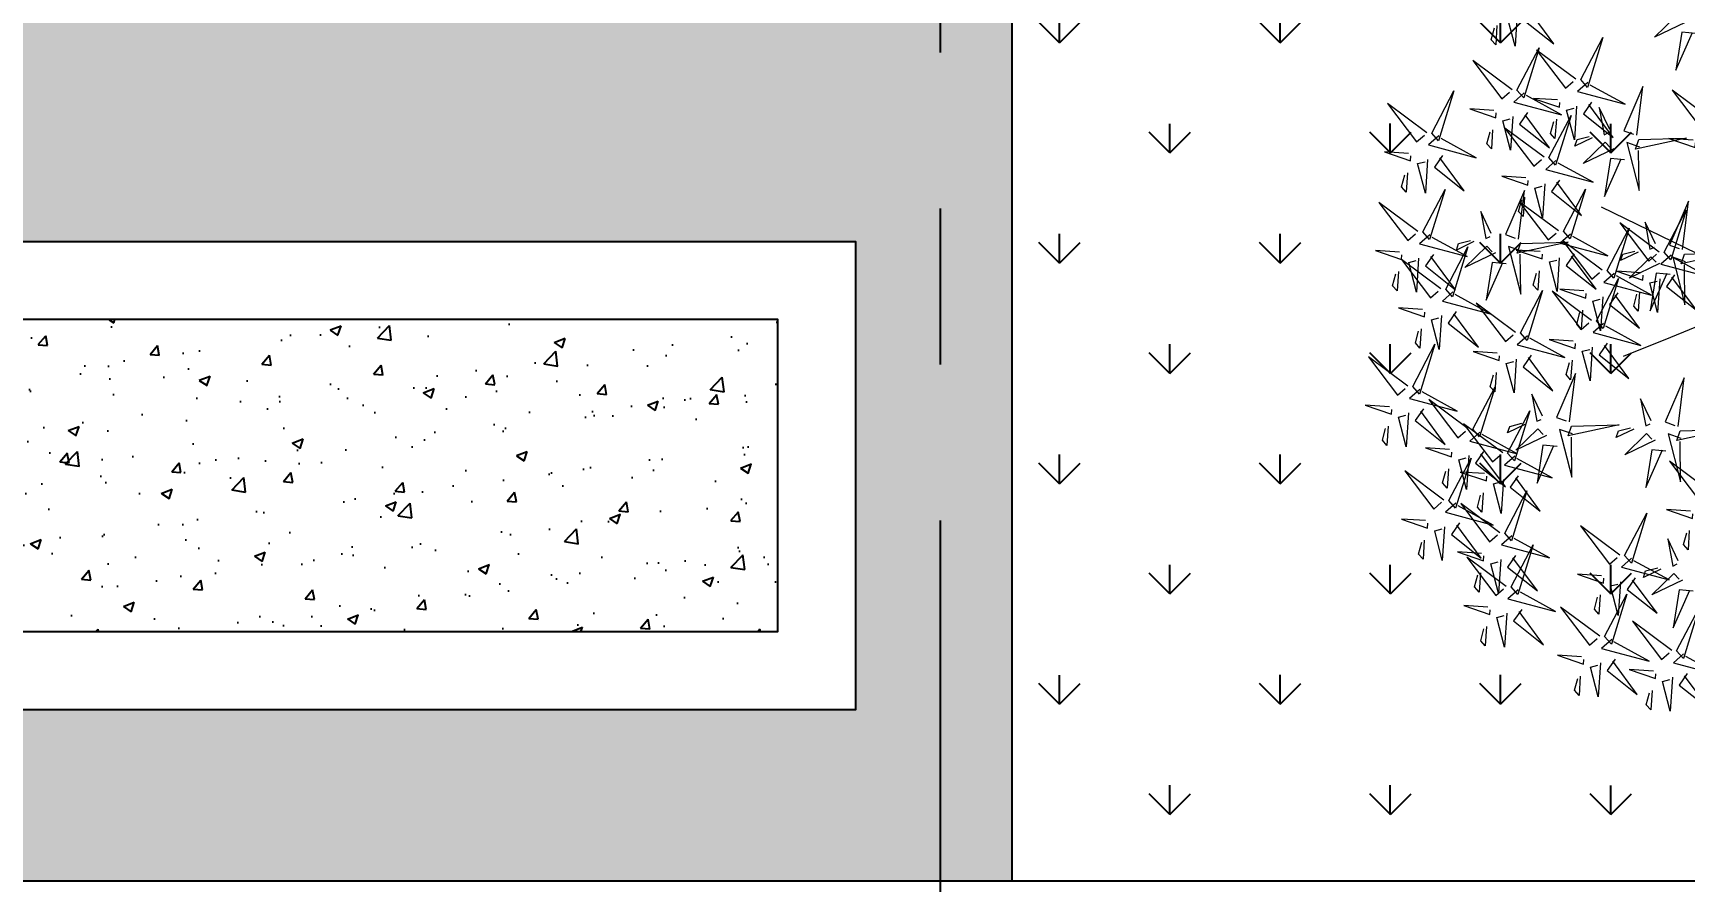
# Model space of a CAD drawing. Header units: inches. Extents: x -9 to 337, y -247 to 209.
# Drawn here: x 33.141 to 34.201, y 44.858 to 45.402 of the extents above; entities that cross this region are included whole.
import ezdxf

# ---------------------------------------------------------------- set-up
doc = ezdxf.new("R2010")
doc.units = ezdxf.units.IN
doc.header["$MEASUREMENT"] = 0
doc.header["$PDMODE"] = 34
doc.linetypes.add('CENTER2', pattern=[1.125, 0.75, -0.125, 0.125, -0.125])
doc.layers.add('Croto', color=16, linetype='Continuous', lineweight=5)
doc.styles.add('MONOTXT4', font='monotxt4.shx')
doc.dimstyles.new('E100', dxfattribs={"dimtxt": 0.15, "dimasz": 0.2, "dimexe": 0.15, "dimexo": 0.02, "dimgap": 0.09, "dimtad": 1, "dimzin": 0, "dimdsep": 46, "dimtxsty": 'MONOTXT4', "dimblk": 'DOTSMALL', "dimcen": 0.01, "dimdle": 0.15, "dimclrd": 1, "dimclre": 1, "dimclrt": 2, "dimadec": 0, "dimazin": 0, "dimtfac": 1, "dimtofl": 0, "dimtmove": 1, "dimatfit": 1, "dimldrblk": 'OPEN90', "dimfxl": 1, "dimtolj": 1, "dimtzin": 0, "dimarcsym": 0})

# ---------------------------------------------------------------- blocks, each defined once
blk = doc.blocks.new('A$C1CBF2075')
at = {"layer": 'Croto', "color": 32}
for p, q in [((0.3343, 0.3387), (0.3848, 0.4588)), ((0.4088, 0.3579), (0.4425, 0.3699)), ((0.3319, 0.3315), (0.4088, 0.3579))]:
    blk.add_line(p, q, dxfattribs=at)
at = {"layer": 'Croto', "color": 40}
for points in [[(0.4425, 0.5788), (0.4497, 0.6125), (0.4521, 0.5788), (0.4449, 0.5788)], [(0.3391, 0.6005), (0.3559, 0.5836), (0.3463, 0.6029), (0.3415, 0.6005)], [(0.3776, 0.562), (0.3848, 0.5957), (0.3872, 0.562), (0.38, 0.562)], [(0.4401, 0.5764), (0.4088, 0.5885), (0.4401, 0.5692), (0.4401, 0.5764)], [(0.4617, 0.5764), (0.4737, 0.5885), (0.4641, 0.5716), (0.4617, 0.574)], [(0.3391, 0.538), (0.3463, 0.5716), (0.3487, 0.538), (0.3415, 0.538)], [(0.4377, 0.5716), (0.4473, 0.5716), (0.4281, 0.5428), (0.4377, 0.5692)], [(0.4449, 0.5596), (0.4545, 0.5572), (0.4497, 0.5308), (0.4473, 0.5596)], [(0.4545, 0.5644), (0.4713, 0.5476), (0.4617, 0.5668), (0.4569, 0.5644)], [(0.4713, 0.5668), (0.481, 0.5572), (0.481, 0.562), (0.4737, 0.5668)], [(0.493, 0.5308), (0.5002, 0.5644), (0.5026, 0.5308), (0.4954, 0.5308)], [(0.3727, 0.5548), (0.3824, 0.5548), (0.3631, 0.526), (0.3727, 0.5524)], [(0.392, 0.5116), (0.3992, 0.5452), (0.4016, 0.5116), (0.3944, 0.5116)], [(0.4906, 0.5284), (0.4593, 0.5404), (0.4906, 0.5212), (0.4906, 0.5284)], [(0.2552, 0.5174), (0.2781, 0.5238), (0.2566, 0.5248), (0.2563, 0.5194)], [(0.3896, 0.5092), (0.3583, 0.5212), (0.3896, 0.502), (0.3896, 0.5092)], [(0.5218, 0.5188), (0.5315, 0.5092), (0.5315, 0.514), (0.5242, 0.5188)], [(0.3575, 0.4996), (0.3706, 0.5032), (0.3664, 0.5056), (0.3587, 0.5017)], [(0.4435, 0.4803), (0.4178, 0.5031), (0.4482, 0.4887), (0.4447, 0.4824)], [(0.4681, 0.4996), (0.4812, 0.5032), (0.4771, 0.5056), (0.4693, 0.5017)], [(0.5699, 0.4539), (0.5772, 0.4876), (0.5796, 0.4539), (0.5723, 0.4539)], [(0.3338, 0.4771), (0.308, 0.4557), (0.3401, 0.4735), (0.3338, 0.4771)], [(0.4474, 0.4726), (0.4521, 0.481), (0.4678, 0.4501), (0.4495, 0.4714)], [(0.4614, 0.473), (0.4682, 0.4802), (0.4889, 0.463), (0.4626, 0.4751)], [(0.5026, 0.4828), (0.5122, 0.4828), (0.493, 0.4539), (0.5026, 0.4804)], [(0.5194, 0.4756), (0.5363, 0.4588), (0.5267, 0.478), (0.5218, 0.4756)], [(0.5363, 0.478), (0.5459, 0.4684), (0.5459, 0.4732), (0.5387, 0.478)], [(0.416, 0.4636), (0.3848, 0.4756), (0.416, 0.4564), (0.416, 0.4636)], [(0.4882, 0.4323), (0.4954, 0.466), (0.4978, 0.4323), (0.4906, 0.4323)], [(0.5098, 0.4708), (0.5194, 0.4684), (0.5146, 0.4419), (0.5122, 0.4708)], [(0.5675, 0.4515), (0.5363, 0.4636), (0.5675, 0.4443), (0.5675, 0.4515)], [(0.4208, 0.4467), (0.4305, 0.4443), (0.4257, 0.4179), (0.4232, 0.4467)], [(0.4858, 0.4299), (0.4545, 0.4419), (0.4858, 0.4227), (0.4858, 0.4299)], [(0.5074, 0.4299), (0.5194, 0.4419), (0.5098, 0.4251), (0.5074, 0.4275)], [(0.5579, 0.4035), (0.5651, 0.4371), (0.5675, 0.4035), (0.5603, 0.4035)], [(0.5723, 0.4347), (0.582, 0.4323), (0.5772, 0.4059), (0.5747, 0.4347)], [(0.3802, 0.4021), (0.4031, 0.4085), (0.3817, 0.4095), (0.3814, 0.4042)], [(0.4617, 0.4011), (0.4737, 0.4131), (0.4641, 0.3963), (0.4617, 0.3987)], [(0.4906, 0.4131), (0.5002, 0.4107), (0.4954, 0.3843), (0.493, 0.4131)], [(0.5772, 0.4011), (0.5892, 0.4131), (0.5796, 0.3963), (0.5772, 0.3987)], [(0.3797, 0.3913), (0.3865, 0.3985), (0.4071, 0.3814), (0.3808, 0.3934)], [(0.404, 0.3963), (0.4136, 0.3867), (0.4136, 0.3915), (0.4064, 0.3963)], [(0.4713, 0.3915), (0.481, 0.3819), (0.481, 0.3867), (0.4737, 0.3915)], [(0.5259, 0.3795), (0.539, 0.3831), (0.5348, 0.3855), (0.527, 0.3816)], [(0.5603, 0.3843), (0.5699, 0.3819), (0.5651, 0.3555), (0.5627, 0.3843)], [(0.5191, 0.3529), (0.526, 0.3601), (0.5466, 0.3429), (0.5203, 0.355)], [(0.606, 0.3579), (0.6156, 0.3555), (0.6108, 0.3291), (0.6084, 0.3579)], [(0.606, 0.2954), (0.6156, 0.2954), (0.5964, 0.2666), (0.606, 0.293)], [(0.508, 0.2365), (0.5034, 0.2529), (0.5133, 0.2362), (0.51, 0.2353)], [(0.5387, 0.2474), (0.5483, 0.245), (0.5435, 0.2186), (0.5411, 0.2474)], [(0.5868, 0.2138), (0.5964, 0.2114), (0.5916, 0.1849), (0.5892, 0.2138)], [(0.5555, 0.1729), (0.5651, 0.1705), (0.5603, 0.1441), (0.5579, 0.1729)]]:
    blk.add_lwpolyline(points, dxfattribs=at)
at = {"layer": 'Croto', "color": 22}
for points in [[(0.3295, 0.5957), (0.3391, 0.5933), (0.3343, 0.5668), (0.3319, 0.5957)], [(0.3559, 0.6029), (0.3655, 0.5933), (0.3655, 0.5981), (0.3583, 0.6029)], [(0.3752, 0.5596), (0.3439, 0.5716), (0.3752, 0.5524), (0.3752, 0.5596)], [(0.3968, 0.5596), (0.4088, 0.5716), (0.3992, 0.5548), (0.3968, 0.5572)], [(0.3367, 0.5356), (0.3054, 0.5476), (0.3367, 0.5284), (0.3367, 0.5356)], [(0.3583, 0.5356), (0.3703, 0.5476), (0.3607, 0.5308), (0.3583, 0.5332)], [(0.3896, 0.5476), (0.4064, 0.5308), (0.3968, 0.55), (0.392, 0.5476)], [(0.4064, 0.55), (0.416, 0.5404), (0.416, 0.5452), (0.4088, 0.55)], [(0.38, 0.5428), (0.3896, 0.5404), (0.3848, 0.514), (0.3824, 0.5428)], [(0.5122, 0.5284), (0.5242, 0.5404), (0.5146, 0.5236), (0.5122, 0.526)], [(0.3343, 0.5308), (0.3439, 0.5308), (0.3246, 0.502), (0.3343, 0.5284)], [(0.3511, 0.5236), (0.3679, 0.5068), (0.3583, 0.526), (0.3535, 0.5236)], [(0.3679, 0.526), (0.3776, 0.5164), (0.3776, 0.5212), (0.3703, 0.526)], [(0.4882, 0.5236), (0.4978, 0.5236), (0.4786, 0.4948), (0.4882, 0.5212)], [(0.5074, 0.49), (0.5146, 0.5236), (0.517, 0.49), (0.5098, 0.49)], [(0.2546, 0.5066), (0.2614, 0.5138), (0.2821, 0.4966), (0.2558, 0.5087)], [(0.3444, 0.4959), (0.3399, 0.5123), (0.3498, 0.4956), (0.3465, 0.4947)], [(0.4112, 0.5092), (0.4232, 0.5212), (0.4136, 0.5044), (0.4112, 0.5068)], [(0.4551, 0.4959), (0.4505, 0.5123), (0.4604, 0.4956), (0.4571, 0.4947)], [(0.4954, 0.5116), (0.505, 0.5092), (0.5002, 0.4828), (0.4978, 0.5116)], [(0.505, 0.5164), (0.5218, 0.4996), (0.5122, 0.5188), (0.5074, 0.5164)], [(0.3329, 0.4803), (0.3071, 0.5031), (0.3376, 0.4887), (0.3341, 0.4824)], [(0.3872, 0.5044), (0.3968, 0.5044), (0.3776, 0.4756), (0.3872, 0.502)], [(0.404, 0.4972), (0.4208, 0.4804), (0.4112, 0.4996), (0.4064, 0.4972)], [(0.4184, 0.466), (0.4257, 0.4996), (0.4281, 0.466), (0.4208, 0.466)], [(0.4208, 0.4996), (0.4305, 0.49), (0.4305, 0.4948), (0.4232, 0.4996)], [(0.505, 0.4876), (0.4737, 0.4996), (0.505, 0.4804), (0.505, 0.4876)], [(0.5267, 0.4876), (0.5387, 0.4996), (0.5291, 0.4828), (0.5267, 0.4852)], [(0.3513, 0.4837), (0.3743, 0.4901), (0.3528, 0.4912), (0.3525, 0.4858)], [(0.3944, 0.4924), (0.404, 0.49), (0.3992, 0.4636), (0.3968, 0.4924)], [(0.462, 0.4837), (0.4849, 0.4901), (0.4634, 0.4912), (0.4631, 0.4858)], [(0.3368, 0.4726), (0.3415, 0.481), (0.3572, 0.4501), (0.3389, 0.4714)], [(0.3508, 0.473), (0.3576, 0.4802), (0.3783, 0.463), (0.352, 0.4751)], [(0.4444, 0.4771), (0.4186, 0.4557), (0.4507, 0.4735), (0.4444, 0.4771)], [(0.4377, 0.4636), (0.4497, 0.4756), (0.4401, 0.4588), (0.4377, 0.4612)], [(0.3054, 0.4515), (0.3174, 0.4636), (0.3078, 0.4467), (0.3054, 0.4491)], [(0.4136, 0.4588), (0.4232, 0.4588), (0.404, 0.4299), (0.4136, 0.4564)], [(0.4136, 0.4251), (0.4208, 0.4588), (0.4232, 0.4251), (0.416, 0.4251)], [(0.4305, 0.4515), (0.4473, 0.4347), (0.4377, 0.4539), (0.4329, 0.4515)], [(0.4473, 0.4539), (0.4569, 0.4443), (0.4569, 0.4491), (0.4497, 0.4539)], [(0.5892, 0.4515), (0.6012, 0.4636), (0.5916, 0.4467), (0.5892, 0.4491)], [(0.3752, 0.4083), (0.3824, 0.4419), (0.3848, 0.4083), (0.3776, 0.4083)], [(0.5651, 0.4467), (0.5747, 0.4467), (0.5555, 0.4179), (0.5651, 0.4443)], [(0.582, 0.4395), (0.5988, 0.4227), (0.5892, 0.4419), (0.5844, 0.4395)], [(0.5988, 0.4419), (0.6084, 0.4323), (0.6084, 0.4371), (0.6012, 0.4419)], [(0.3733, 0.4142), (0.3687, 0.4306), (0.3787, 0.414), (0.3754, 0.4131)], [(0.4112, 0.4227), (0.38, 0.4347), (0.4112, 0.4155), (0.4112, 0.4227)], [(0.4329, 0.4227), (0.4449, 0.4347), (0.4353, 0.4179), (0.4329, 0.4203)], [(0.4425, 0.4035), (0.4497, 0.4371), (0.4521, 0.4035), (0.4449, 0.4035)], [(0.3617, 0.3987), (0.336, 0.4215), (0.3665, 0.407), (0.3629, 0.4008)], [(0.3727, 0.4059), (0.3415, 0.4179), (0.3727, 0.3987), (0.3727, 0.4059)], [(0.3944, 0.4059), (0.4064, 0.4179), (0.3968, 0.4011), (0.3944, 0.4035)], [(0.4088, 0.4179), (0.4184, 0.4179), (0.3992, 0.3891), (0.4088, 0.4155)], [(0.4834, 0.4251), (0.493, 0.4251), (0.4737, 0.3963), (0.4834, 0.4227)], [(0.5002, 0.4179), (0.517, 0.4011), (0.5074, 0.4203), (0.5026, 0.4179)], [(0.517, 0.4203), (0.5267, 0.4107), (0.5267, 0.4155), (0.5194, 0.4203)], [(0.4401, 0.4011), (0.4088, 0.4131), (0.4401, 0.3939), (0.4401, 0.4011)], [(0.4257, 0.4107), (0.4425, 0.3939), (0.4329, 0.4131), (0.4281, 0.4107)], [(0.4425, 0.4131), (0.4521, 0.4035), (0.4521, 0.4083), (0.4449, 0.4131)], [(0.5555, 0.4011), (0.5242, 0.4131), (0.5555, 0.3939), (0.5555, 0.4011)], [(0.5507, 0.3747), (0.5579, 0.4083), (0.5603, 0.3747), (0.5531, 0.3747)], [(0.6036, 0.3771), (0.6108, 0.4107), (0.6132, 0.3771), (0.606, 0.3771)], [(0.3627, 0.3954), (0.3368, 0.3741), (0.3689, 0.3919), (0.3627, 0.3954)], [(0.3703, 0.4011), (0.38, 0.4011), (0.3607, 0.3723), (0.3703, 0.3987)], [(0.3657, 0.3909), (0.3704, 0.3993), (0.386, 0.3684), (0.3677, 0.3898)], [(0.3872, 0.3939), (0.404, 0.3771), (0.3944, 0.3963), (0.3896, 0.3939)], [(0.416, 0.4059), (0.4257, 0.4035), (0.4208, 0.3771), (0.4184, 0.4059)], [(0.4377, 0.3963), (0.4473, 0.3963), (0.4281, 0.3675), (0.4377, 0.3939)], [(0.5531, 0.3963), (0.5627, 0.3963), (0.5435, 0.3675), (0.5531, 0.3939)], [(0.3776, 0.3891), (0.3872, 0.3867), (0.3824, 0.3603), (0.38, 0.3891)], [(0.4449, 0.3843), (0.4545, 0.3819), (0.4497, 0.3555), (0.4473, 0.3843)], [(0.4545, 0.3891), (0.4713, 0.3723), (0.4617, 0.3915), (0.4569, 0.3891)], [(0.5012, 0.3602), (0.4755, 0.383), (0.5059, 0.3686), (0.5024, 0.3623)], [(0.5128, 0.3758), (0.5082, 0.3922), (0.5181, 0.3756), (0.5149, 0.3746)], [(0.5483, 0.3723), (0.517, 0.3843), (0.5483, 0.3651), (0.5483, 0.3723)], [(0.5699, 0.3891), (0.5868, 0.3723), (0.5772, 0.3915), (0.5723, 0.3891)], [(0.6012, 0.3747), (0.5699, 0.3867), (0.6012, 0.3675), (0.6012, 0.3747)], [(0.5699, 0.3723), (0.582, 0.3843), (0.5723, 0.3675), (0.5699, 0.3699)], [(0.5868, 0.3915), (0.5964, 0.3819), (0.5964, 0.3867), (0.5892, 0.3915)], [(0.6228, 0.3747), (0.6349, 0.3867), (0.6253, 0.3699), (0.6228, 0.3723)], [(0.5051, 0.3525), (0.5099, 0.3609), (0.5255, 0.33), (0.5072, 0.3513)], [(0.5197, 0.3636), (0.5426, 0.37), (0.5211, 0.3711), (0.5209, 0.3657)], [(0.5459, 0.3675), (0.5555, 0.3675), (0.5363, 0.3387), (0.5459, 0.3651)], [(0.5627, 0.3603), (0.5796, 0.3435), (0.5699, 0.3627), (0.5651, 0.3603)], [(0.5796, 0.3627), (0.5892, 0.3531), (0.5892, 0.3579), (0.582, 0.3627)], [(0.5988, 0.3699), (0.6084, 0.3699), (0.5892, 0.3411), (0.5988, 0.3675)], [(0.5892, 0.3339), (0.5964, 0.3675), (0.5988, 0.3339), (0.5916, 0.3339)], [(0.6156, 0.3627), (0.6325, 0.3459), (0.6228, 0.3651), (0.618, 0.3627)], [(0.6325, 0.3651), (0.6421, 0.3555), (0.6421, 0.3603), (0.6349, 0.3651)], [(0.5021, 0.357), (0.4763, 0.3356), (0.5084, 0.3534), (0.5021, 0.357)], [(0.5531, 0.3555), (0.5627, 0.3531), (0.5579, 0.3267), (0.5555, 0.3555)], [(0.4575, 0.323), (0.4529, 0.3394), (0.4628, 0.3227), (0.4595, 0.3218)], [(0.5868, 0.3315), (0.5555, 0.3435), (0.5868, 0.3242), (0.5868, 0.3315)], [(0.6084, 0.3315), (0.6204, 0.3435), (0.6108, 0.3267), (0.6084, 0.3291)], [(0.4705, 0.3266), (0.4836, 0.3303), (0.4795, 0.3327), (0.4717, 0.3287)], [(0.5844, 0.3267), (0.594, 0.3267), (0.5747, 0.2978), (0.5844, 0.3242)], [(0.6108, 0.3026), (0.618, 0.3363), (0.6204, 0.3026), (0.6132, 0.3026)], [(0.4644, 0.3108), (0.4873, 0.3172), (0.4658, 0.3183), (0.4656, 0.3129)], [(0.5916, 0.3146), (0.6012, 0.3122), (0.5964, 0.2858), (0.594, 0.3146)], [(0.6012, 0.3194), (0.618, 0.3026), (0.6084, 0.3218), (0.6036, 0.3194)], [(0.618, 0.3218), (0.6277, 0.3122), (0.6277, 0.317), (0.6204, 0.3218)], [(0.4468, 0.3041), (0.421, 0.2828), (0.4531, 0.3006), (0.4468, 0.3041)], [(0.4498, 0.2997), (0.4546, 0.3081), (0.4702, 0.2771), (0.4519, 0.2985)], [(0.4638, 0.3001), (0.4706, 0.3073), (0.4913, 0.2901), (0.465, 0.3022)], [(0.6084, 0.3002), (0.5772, 0.3122), (0.6084, 0.293), (0.6084, 0.3002)], [(0.6301, 0.3002), (0.6421, 0.3122), (0.6325, 0.2954), (0.6301, 0.2978)], [(0.4593, 0.2594), (0.4665, 0.293), (0.4689, 0.2594), (0.4617, 0.2594)], [(0.5363, 0.2666), (0.5435, 0.3002), (0.5459, 0.2666), (0.5387, 0.2666)], [(0.6228, 0.2882), (0.6397, 0.2714), (0.6301, 0.2906), (0.6253, 0.2882)], [(0.6397, 0.2906), (0.6493, 0.281), (0.6493, 0.2858), (0.6421, 0.2906)], [(0.6132, 0.2834), (0.6228, 0.281), (0.618, 0.2546), (0.6156, 0.2834)], [(0.4786, 0.257), (0.4906, 0.269), (0.481, 0.2522), (0.4786, 0.2546)], [(0.5339, 0.2642), (0.5026, 0.2762), (0.5339, 0.257), (0.5339, 0.2642)], [(0.5555, 0.2642), (0.5675, 0.2762), (0.5579, 0.2594), (0.5555, 0.2618)], [(0.5315, 0.2594), (0.5411, 0.2594), (0.5218, 0.2306), (0.5315, 0.257)], [(0.5844, 0.233), (0.5916, 0.2666), (0.594, 0.233), (0.5868, 0.233)], [(0.4882, 0.2474), (0.4978, 0.2378), (0.4978, 0.2426), (0.4906, 0.2474)], [(0.5211, 0.2402), (0.5341, 0.2438), (0.53, 0.2462), (0.5222, 0.2423)], [(0.5483, 0.2522), (0.5651, 0.2354), (0.5555, 0.2546), (0.5507, 0.2522)], [(0.5651, 0.2546), (0.5747, 0.245), (0.5747, 0.2498), (0.5675, 0.2546)], [(0.582, 0.2306), (0.5507, 0.2426), (0.582, 0.2234), (0.582, 0.2306)], [(0.6036, 0.2306), (0.6156, 0.2426), (0.606, 0.2258), (0.6036, 0.2282)], [(0.5143, 0.2136), (0.5211, 0.2208), (0.5418, 0.2036), (0.5155, 0.2157)], [(0.5149, 0.2243), (0.5378, 0.2307), (0.5163, 0.2318), (0.5161, 0.2264)], [(0.5531, 0.1921), (0.5603, 0.2258), (0.5627, 0.1921), (0.5555, 0.1921)], [(0.5796, 0.2258), (0.5892, 0.2258), (0.5699, 0.197), (0.5796, 0.2234)], [(0.5964, 0.2186), (0.6132, 0.2018), (0.6036, 0.221), (0.5988, 0.2186)], [(0.6132, 0.221), (0.6228, 0.2114), (0.6228, 0.2162), (0.6156, 0.221)], [(0.5507, 0.1897), (0.5194, 0.2018), (0.5507, 0.1825), (0.5507, 0.1897)], [(0.5723, 0.1897), (0.5844, 0.2018), (0.5747, 0.1849), (0.5723, 0.1873)], [(0.5483, 0.1849), (0.5579, 0.1849), (0.5387, 0.1561), (0.5483, 0.1825)], [(0.5651, 0.1777), (0.582, 0.1609), (0.5723, 0.1801), (0.5675, 0.1777)], [(0.582, 0.1801), (0.5916, 0.1705), (0.5916, 0.1753), (0.5844, 0.1801)]]:
    blk.add_lwpolyline(points, dxfattribs=at)
at = {"layer": 'Croto', "color": 16}
for points in [[(0.3415, 0.5188), (0.3511, 0.5164), (0.3463, 0.49), (0.3439, 0.5188)], [(0.2862, 0.4539), (0.2934, 0.4876), (0.2958, 0.4539), (0.2886, 0.4539)], [(0.3864, 0.4179), (0.3995, 0.4216), (0.3953, 0.4239), (0.3876, 0.42)], [(0.4459, 0.3074), (0.4202, 0.3302), (0.4506, 0.3158), (0.4471, 0.3095)]]:
    blk.add_lwpolyline(points, dxfattribs=at)
blk = doc.blocks.new('_DotSmall')
at = {"color": 0, "linetype": 'ByBlock', "const_width": 0.5}
blk.add_lwpolyline([(-0.0625, 0, 1), (0.0625, 0, 1)], format="xyb", close=True, dxfattribs=at)
blk = doc.blocks.new('*D55')
at = {"color": 1, "lineweight": -2, "transparency": 16777216}
for p, q in [((32.194, 44.8388), (32.194, 44.1048)), ((36.894, 44.8388), (36.894, 44.1048)), ((32.044, 44.2548), (37.044, 44.2548))]:
    blk.add_line(p, q, dxfattribs=at)
at = {"layer": 'DEFPOINTS', "color": 0, "transparency": 16777216}
for p in [(32.194, 44.8588), (36.894, 44.8588), (36.894, 44.2548)]:
    blk.add_point(p, dxfattribs=at)
at = {"color": 1, "lineweight": -2, "transparency": 16777216, "xscale": 0.2, "yscale": 0.2, "zscale": 0.2, "rotation": 180}
blk.add_blockref('_DotSmall', (32.194, 44.2548), dxfattribs=at)
at = {"color": 1, "lineweight": -2, "transparency": 16777216, "xscale": 0.2, "yscale": 0.2, "zscale": 0.2}
blk.add_blockref('_DotSmall', (36.894, 44.2548), dxfattribs=at)
at = {"color": 2, "transparency": 16777216, "insert": (34.544, 44.4198), "char_height": 0.15, "attachment_point": 5, "style": 'MONOTXT4'}
blk.add_mtext('\\A1;4.70', dxfattribs=at)
blk = doc.blocks.new('_Open90')
at = {"color": 0, "linetype": 'ByBlock', "lineweight": -2}
for p, q in [((-0.5, 0.5), (0, 0)), ((0, 0), (-1, 0)), ((0, 0), (-0.5, -0.5))]:
    blk.add_line(p, q, dxfattribs=at)
blk = doc.blocks.new('*D56')
at = {"color": 1, "lineweight": -2, "transparency": 16777216}
for p, q in [((28.969, 44.8388), (28.969, 43.4311)), ((36.969, 44.8388), (36.969, 43.4311)), ((28.819, 43.5811), (37.119, 43.5811))]:
    blk.add_line(p, q, dxfattribs=at)
at = {"layer": 'DEFPOINTS', "color": 0, "transparency": 16777216}
for p in [(28.969, 44.8588), (36.969, 44.8588), (36.969, 43.5811)]:
    blk.add_point(p, dxfattribs=at)
at = {"color": 1, "lineweight": -2, "transparency": 16777216, "xscale": 0.2, "yscale": 0.2, "zscale": 0.2, "rotation": 180}
blk.add_blockref('_DotSmall', (28.969, 43.5811), dxfattribs=at)
at = {"color": 1, "lineweight": -2, "transparency": 16777216, "xscale": 0.2, "yscale": 0.2, "zscale": 0.2}
blk.add_blockref('_DotSmall', (36.969, 43.5811), dxfattribs=at)
at = {"color": 2, "transparency": 16777216, "insert": (32.969, 43.7461), "char_height": 0.15, "attachment_point": 5, "style": 'MONOTXT4'}
blk.add_mtext('\\A1;8.00', dxfattribs=at)

msp = doc.modelspace()

# ---------------------------------------------------------------- hatches: boundary and pattern name
at = {"transparency": 33554610}
h = msp.add_hatch(dxfattribs=at)
h.set_pattern_fill('GRAVEL', color=8, scale=0.1)
h.set_pattern_definition([(228.012788, (0.072, 0.1), (-0.8, -0.9), [0.0134536, -1.3319088]), (184.969741, (0.063, 0.09), (1.2, 0.1), [0.0230868, -2.28559248]), (132.510447, (0.04, 0.088), (1, -1.1), [0.0162788, -1.61160326]), (267.273689, (0.001, 0.063), (0.1, 2), [0.0210238, -2.0813558]), (292.833654, (0, 0.042), (-0.5, 1.2), [0.0206155, -2.04093731]), (357.273689, (0.008, 0.023), (-2, 0.1), [0.0210238, -2.0813558]), (37.6942405, (0.029, 0.022), (-1.3, -1), [0.0278029, -2.75248485]), (72.255328, (0.051, 0.039), (0.7, 2.2), [0.0262488, -2.59863215]), (121.429566, (0.059, 0.064), (-0.8, 1.3), [0.021095, -2.08840731]), (175.236358, (0.048, 0.082), (1.1, -0.1), [0.0240832, -1.18007626]), (222.397438, (0.024, 0.084), (-1.2, -1.1), [0.0311448, -3.0833375]), (138.814075, (0.1, 0.062), (-0.7, 0.6), [0.0106301, -1.05238448]), (171.469234, (0.092, 0.069), (1.3, -0.2), [0.0202237, -2.00215114]), (225, (0.072, 0.072), (-1e-17, -0.1), [0.0141421, -0.12727926]), (203.19859, (0.065, 0.084), (0.5, 0.2), [0.0076158, -0.75396151]), (291.80141, (0.058, 0.081), (-0.1, 0.3), [0.0107703, -0.52774618]), (30.963757, (0.062, 0.071), (0.3, 0.2), [0.0174929, -0.56560229]), (161.56505, (0.077, 0.08), (0.2, -0.1), [0.0126491, -0.30357867]), (16.38954, (0, 0.081), (1, 0.3), [0.01772, -1.75428451]), (70.346176, (0.017, 0.086), (-0.4, -1.1), [0.0148661, -1.47174077]), (293.19859, (0.077, 0.1), (-0.2, 0.5), [0.0152315, -0.74634581]), (343.61046, (0.083, 0.086), (-1, 0.3), [0.01772, -1.75428451]), (339.443955, (0, 0.019), (-0.5, 0.2), [0.017088, -0.83731237]), (294.77514, (0.016, 0.013), (-0.5, 1.1), [0.0143178, -1.4174643]), (66.80141, (0.078, 0), (0.2, 0.5), [0.0152315, -0.74634581]), (17.354025, (0.084, 0.014), (-1.3, -0.4), [0.0167631, -1.65954236]), (69.443955, (0.029, 0), (-0.2, -0.5), [0.008544, -0.84585637]), (101.309932, (0.072, 0), (-0.1, 0.4), [0.005099, -0.50480295]), (165.963757, (0.071, 0.005), (0.3, -0.1), [0.0206155, -0.39169506]), (186.009006, (0.051, 0.01), (1, 0.1), [0.019105, -1.89139232]), (303.69007, (0.062, 0.062), (-0.1, 0.2), [0.0144222, -0.34613293]), (353.1572266, (0.07, 0.05), (1.7, -0.2), [0.0251794, -2.49275626]), (60.945396, (0.095, 0.047), (-0.4, -0.7), [0.0102956, -1.01926741]), (90, (0.1, 0.056), (-0.1, 0.1), [0.006, -0.094]), (120.256437, (0.049, 0.013), (0.4, -0.7), [0.0138924, -1.375352]), (48.012788, (0.042, 0.025), (0.8, 0.9), [0.0269072, -1.3184552]), (0, (0.06, 0.045), (0.1, 0.1), [0.026, -0.074]), (325.304846, (0.086, 0.045), (1, -0.7), [0.0158114, -1.56532743]), (254.054604, (0.099, 0.036), (-0.1, -0.4), [0.0145602, -0.71345079]), (207.645975, (0.095, 0.022), (-1.9, -1), [0.0237065, -2.34694742]), (175.426079, (0.074, 0.011), (-1.3, 0.1), [0.0250799, -2.48290734])])
h.paths.add_polyline_path([(33.769, 45.8588), (32.269, 45.8588), (32.269, 44.8588), (33.769, 44.8588)])
h.paths.add_polyline_path([(33.669, 45.7137), (33.669, 45.4137), (32.369, 45.4137), (32.369, 45.7137)], flags=16)
h.paths.add_polyline_path([(33.619, 45.6637), (33.619, 45.4637), (32.419, 45.4637), (32.419, 45.6637)], flags=0)
h.paths.add_polyline_path([(33.669, 45.2687), (33.669, 44.9687), (32.369, 44.9687), (32.369, 45.2687)], flags=16)
h.paths.add_polyline_path([(33.619, 45.2187), (33.619, 45.0187), (32.419, 45.0187), (32.419, 45.2187)], flags=0)
at = {"true_color": 0x136734, "transparency": 33554610}
h = msp.add_hatch(dxfattribs=at)
h.set_pattern_fill('GRASS', color=116, scale=0.1)
h.paths.add_polyline_path([(33.769, 45.8588), (34.369, 45.8588), (34.369, 45.5588), (34.569, 45.5588), (34.569, 45.8588), (36.169, 45.8588), (36.169, 45.5588), (36.369, 45.5588), (36.369, 45.8588), (36.819, 45.8588), (36.819, 44.8588), (33.769, 44.8588)])
at = {"transparency": 33554610}
h = msp.add_hatch(dxfattribs=at)
h.set_pattern_fill('AR-CONC', color=8, scale=0.01)
h.set_pattern_definition([(50, (0, -0.44509), (0.07172602, -0.006275213), [0.0075, -0.0825]), (355, (0, -0.44509), (-0.01387513, 0.07521921), [0.006, -0.066]), (100.45144, (0.00598, -0.445614), (0.057850885, 0.068944), [0.00637402, -0.07011421]), (46.1842, (0, -0.42509), (0.10672413, -0.01655193), [0.01125, -0.12375]), (96.63564, (0.00889, -0.42647), (0.0934662, 0.09741186), [0.00956103, -0.10517138]), (351.18416, (0, -0.42509), (0.0934662, 0.09741186), [0.009, -0.099]), (21, (0.01, -0.43009), (0.059690705, -0.04026189), [0.0075, -0.0825]), (326, (0.01, -0.43009), (0.02433153, 0.072515), [0.006, -0.066]), (71.45144, (0.014974, -0.433446), (0.08402224, 0.032253115), [0.00637402, -0.07011421]), (37.5, (0, -0.44509), (0.001215986, 0.033289385), [0, -0.0652, 0, -0.067, 0, -0.06625]), (7.5, (0, -0.44509), (0.026306954, 0.039441171), [0, -0.0382, 0, -0.0637, 0, -0.02525]), (327.5, (-0.0223, -0.44509), (0.053382244, -0.002255487), [0, -0.025, 0, -0.078, 0, -0.1035]), (317.5, (-0.0323, -0.44509), (0.058318617, 0.0100105), [0, -0.0325, 0, -0.0518, 0, -0.0735])])
h.paths.add_polyline_path([(32.419, 45.0187), (33.619, 45.0187), (33.619, 45.2187), (32.419, 45.2187)])

# ---------------------------------------------------------------- linework, layer by layer
at = {"color": 8}
for p, q in [((33.769, 45.8588), (33.769, 44.8588)), ((24.2508, 44.8588), (41.861, 44.8588))]:
    msp.add_line(p, q, dxfattribs=at)
at = {"color": 5, "linetype": 'CENTER2', "ltscale": 0.5}
msp.add_lwpolyline([(35.2511, 57.915), (33.7232, 57.915), (33.7232, 43.0446), (35.2511, 43.0446)], dxfattribs=at)
at = {"color": 1}
msp.add_lwpolyline([(32.369, 44.9687), (33.669, 44.9687), (33.669, 45.2687), (32.369, 45.2687)], close=True, dxfattribs=at)
at = {"color": 8}
msp.add_lwpolyline([(32.419, 45.0187), (33.619, 45.0187), (33.619, 45.2187), (32.419, 45.2187)], close=True, dxfattribs=at)

# ---------------------------------------------------------------- block references
at = {"layer": 'Croto', "extrusion": (-9.50872e-05, -0.000298031, -1), "xscale": 0.913316137740203, "yscale": 0.913316137740203, "zscale": -0.9133161379708651, "rotation": 318.7292280078341}
msp.add_blockref('A$C1CBF2075', (-34.6878, 45.2078, -0.0167), dxfattribs=at)

# ---------------------------------------------------------------- dimensions: what is measured, and where the dimension line sits
for base, p1, p2, picture, middle in [((36.969, 43.5811), (28.969, 44.8588), (36.969, 44.8588), '*D56', (32.969, 43.7461)), ((36.894, 44.2548), (32.194, 44.8588), (36.894, 44.8588), '*D55', (34.544, 44.4198))]:
    dim = msp.add_linear_dim(base=base, p1=p1, p2=p2, dimstyle='E100')
    dim.commit()
    dim.dimension.update_dxf_attribs({"geometry": picture, "text_midpoint": middle})

doc.saveas('drawing.dxf')
